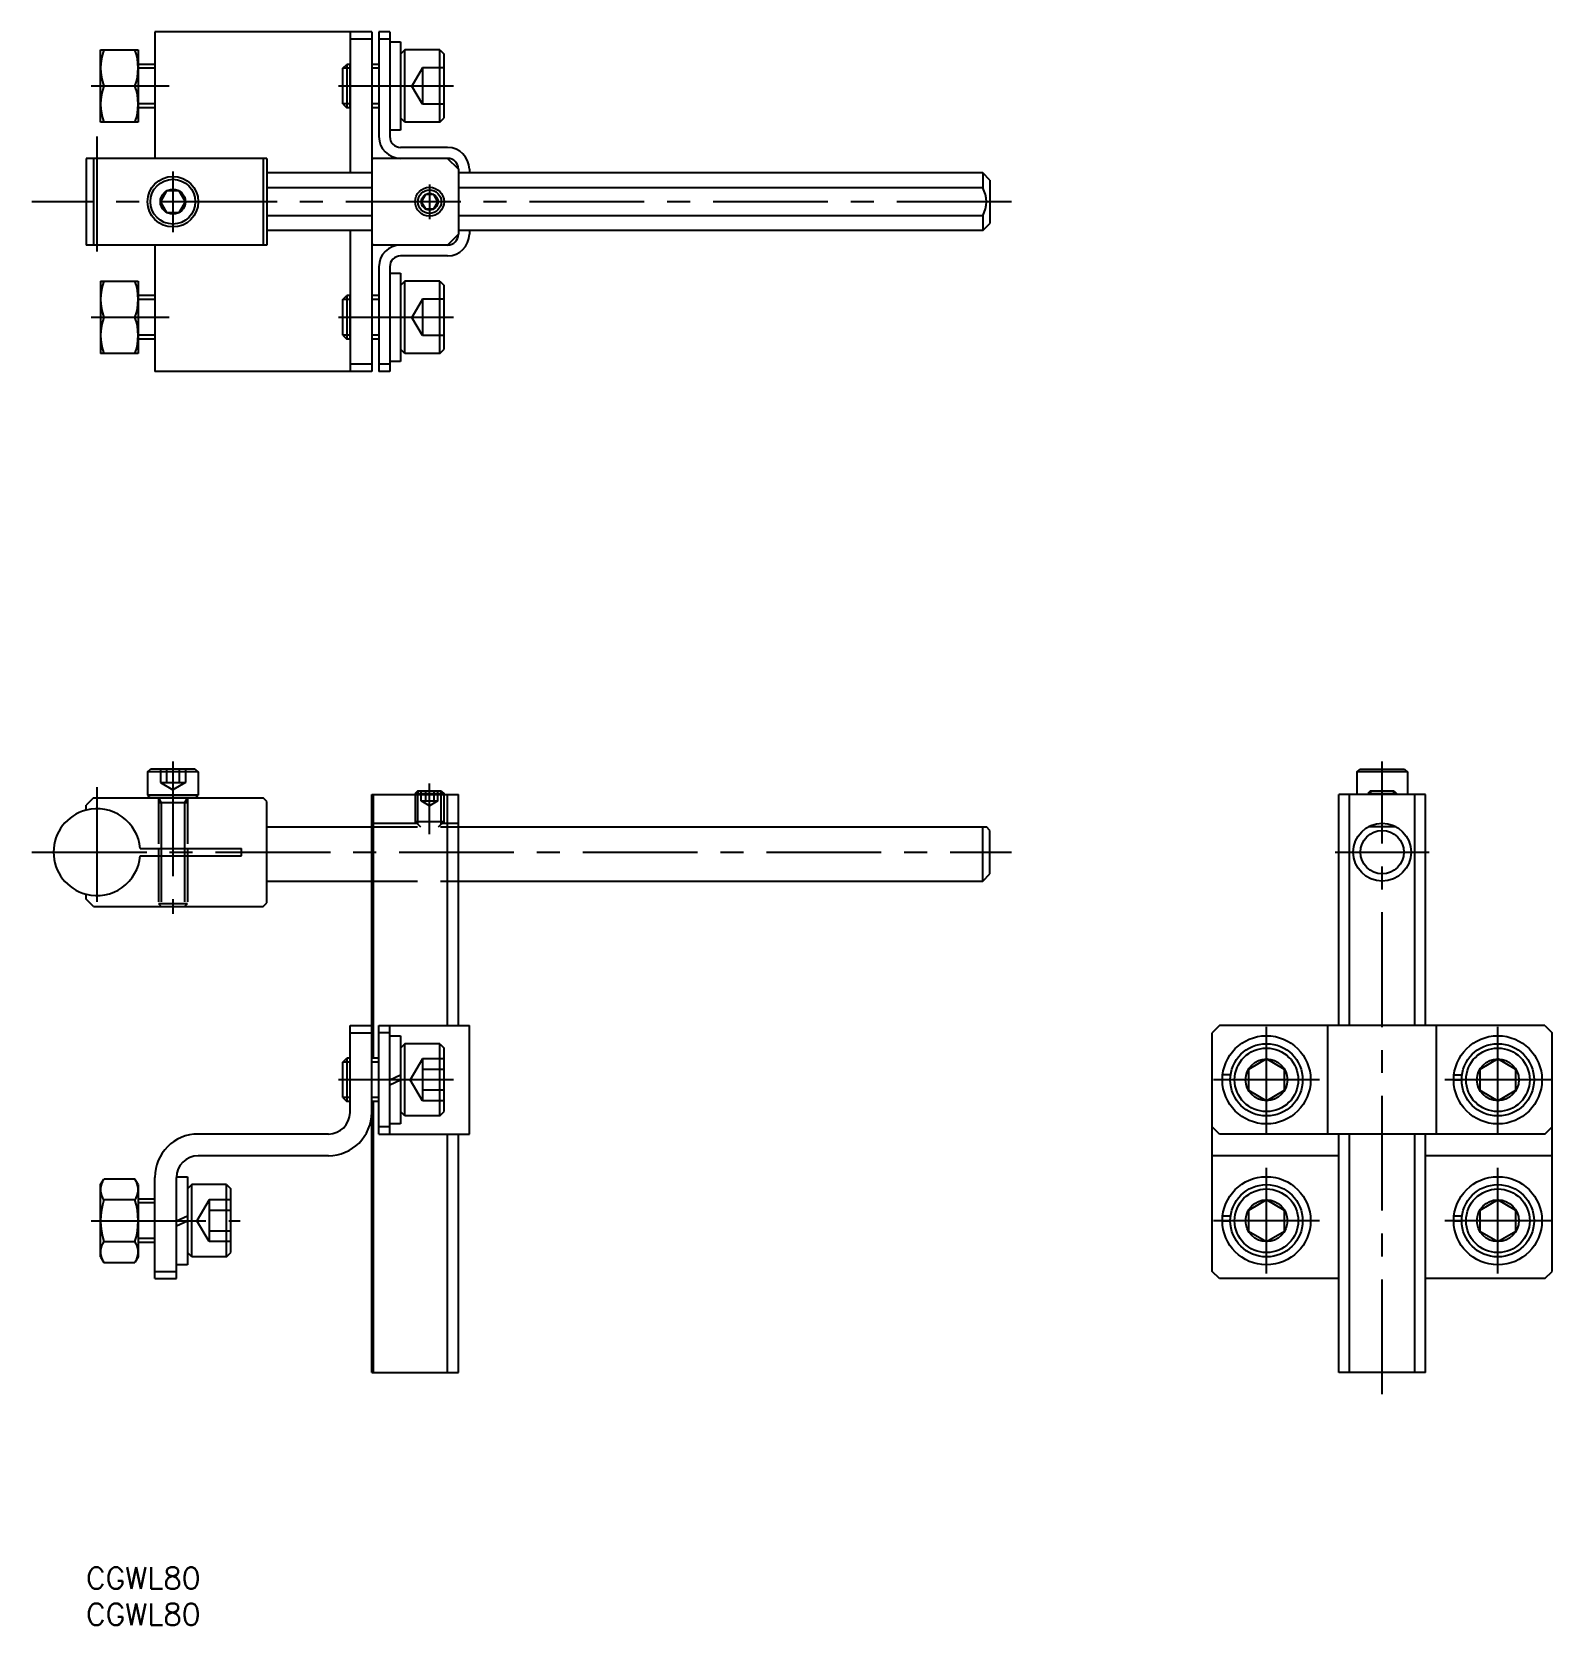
# Model space of a CAD drawing. Extents: x -8 to 203, y -8 to 212.
import ezdxf

# ---------------------------------------------------------------- set-up
doc = ezdxf.new("R2010")
doc.units = 0
doc.header["$LTSCALE"] = 0.5
for name, pattern in [('CENTER', [50.8, 31.75, -6.35, 6.35, -6.35]), ('DASHED', [19.05, 12.7, -6.35]), ('PHANTOM', [63.5, 31.75, -6.35, 6.35, -6.35, 6.35, -6.35])]:
    doc.linetypes.add(name, pattern=pattern)
doc.layers.get('0').update_dxf_attribs({"linetype": 'CONTINUOUS'})
doc.layers.add('CENTER', color=1, linetype='CENTER')
doc.styles.get("Standard").update_dxf_attribs({"font": 'txt.shx', "height": 3, "bigfont": 'bigfont.shx'})

# ---------------------------------------------------------------- blocks, each defined once
blk = doc.blocks.new('*U74')
at = {"color": 7, "linetype": 'CONTINUOUS'}
blk.add_text('CGWL80', height=3, dxfattribs=at).set_placement((0, -3))
blk = doc.blocks.new('*U75')
at = {"color": 7, "linetype": 'CONTINUOUS'}
blk.add_text('CGWL80', height=3, dxfattribs=at).set_placement((0, -8))

msp = doc.modelspace()

# ---------------------------------------------------------------- linework, layer by layer
at = {"color": 7, "linetype": 'CONTINUOUS'}
for p, q in [((39.5, 212.45), (9.5, 212.45)), ((9.5, 212.45), (9.5, 194.95)), ((36.5, 212.45), (36.5, 192.95)), ((39.5, 212.45), (39.5, 165.45)), ((42, 212.45), (40.5, 212.45)), ((40.5, 212.45), (40.5, 197.95)), ((42, 212.45), (42, 197.95)), ((2, 199.95), (2, 209.95)), ((2, 209.95), (7.2, 209.95)), ((7.2, 209.95), (7.2, 199.95)), ((39.5, 211.45), (36.5, 211.45)), ((42, 211.45), (40.5, 211.45)), ((42, 211.05), (43.5, 211.05)), ((43.5, 211.05), (43.5, 198.85)), ((44.1, 209.95), (43.5, 209.35)), ((44.1, 199.95), (44.1, 209.95)), ((48.9, 209.95), (44.1, 209.95)), ((48.9, 199.95), (48.9, 209.95)), ((48.9, 209.95), (49.5, 209.35)), ((9.5, 207.95), (7.2, 207.95)), ((35.5, 207.41), (36.04, 207.95)), ((35.5, 202.49), (35.5, 207.41)), ((36.04, 207.95), (36.04, 201.95)), ((36.5, 207.95), (36.04, 207.95)), ((36.5, 201.95), (36.5, 207.95)), ((40.5, 207.95), (39.5, 207.95)), ((49.5, 200.55), (49.5, 209.35)), ((6.75, 204.95), (2.45, 204.95)), ((9.5, 201.95), (7.2, 201.95)), ((35.5, 202.49), (36.04, 201.95)), ((36.5, 201.95), (36.04, 201.95)), ((40.5, 201.95), (39.5, 201.95)), ((7.2, 199.95), (2, 199.95)), ((43.5, 198.85), (42, 198.85)), ((44.1, 199.95), (43.5, 200.55)), ((48.9, 199.95), (44.1, 199.95)), ((48.9, 199.95), (49.5, 200.55)), ((50, 196.45), (43.5, 196.45)), ((25, 194.95), (0, 194.95)), ((0, 194.95), (0, 182.95)), ((1, 194.95), (1, 182.95)), ((24.5, 194.95), (24.5, 182.95)), ((25, 194.95), (25, 182.95)), ((39.5, 194.75), (39.7, 194.95)), ((50, 194.95), (39.7, 194.95)), ((51.5, 193.45), (50, 194.95)), ((39.5, 192.95), (25, 192.95)), ((51.5, 193.45), (51.5, 184.48)), ((124, 192.95), (51.5, 192.95)), ((53, 193.45), (53, 192.95)), ((125, 191.95), (124, 192.95)), ((124, 192.95), (124, 190.89)), ((125, 191.95), (125, 185.95)), ((11.13, 190.45), (10.27, 188.95)), ((12.87, 190.45), (11.13, 190.45)), ((13.73, 188.95), (12.87, 190.45)), ((39.5, 190.89), (25, 190.89)), ((46.92, 189.95), (46.35, 188.95)), ((48.08, 189.95), (46.92, 189.95)), ((48.65, 188.95), (48.08, 189.95)), ((124, 190.89), (51.5, 190.89)), ((10.27, 188.95), (11.13, 187.45)), ((11.13, 187.45), (12.87, 187.45)), ((12.87, 187.45), (13.73, 188.95)), ((46.35, 188.95), (46.92, 187.95)), ((46.92, 187.95), (48.08, 187.95)), ((48.08, 187.95), (48.65, 188.95)), ((39.5, 187.01), (25, 187.01)), ((124, 187.01), (51.5, 187.01)), ((124, 187.01), (124, 184.95)), ((124, 184.95), (125, 185.95)), ((39.5, 184.95), (25, 184.95)), ((36.5, 184.95), (36.5, 165.45)), ((39.7, 182.95), (39.5, 183.15)), ((49.97, 182.95), (51.5, 184.48)), ((51.5, 184.95), (51.5, 184.45)), ((124, 184.95), (51.5, 184.95)), ((53, 184.95), (53, 184.45)), ((25, 182.95), (0, 182.95)), ((9.5, 182.95), (9.5, 165.45)), ((50, 182.95), (39.7, 182.95)), ((50, 181.45), (43.5, 181.45)), ((40.5, 179.95), (40.5, 165.45)), ((42, 179.95), (42, 165.45)), ((42, 179.05), (43.5, 179.05)), ((43.5, 179.05), (43.5, 166.85)), ((2, 177.95), (2, 167.95)), ((2, 177.95), (7.2, 177.95)), ((7.2, 177.95), (7.2, 167.95)), ((44.1, 177.95), (43.5, 177.35)), ((44.1, 167.95), (44.1, 177.95)), ((48.9, 177.95), (44.1, 177.95)), ((48.9, 167.95), (48.9, 177.95)), ((48.9, 177.95), (49.5, 177.35)), ((49.5, 168.55), (49.5, 177.35)), ((9.5, 175.95), (7.2, 175.95)), ((35.5, 175.41), (36.04, 175.95)), ((35.5, 170.49), (35.5, 175.41)), ((36.04, 175.95), (36.04, 169.95)), ((36.5, 175.95), (36.04, 175.95)), ((36.5, 169.95), (36.5, 175.95)), ((40.5, 175.95), (39.5, 175.95)), ((6.75, 172.95), (2.45, 172.95)), ((9.5, 169.95), (7.2, 169.95)), ((35.5, 170.49), (36.04, 169.95)), ((36.5, 169.95), (36.04, 169.95)), ((40.5, 169.95), (39.5, 169.95)), ((7.2, 167.95), (2, 167.95)), ((44.1, 167.95), (43.5, 168.55)), ((48.9, 167.95), (44.1, 167.95)), ((48.9, 167.95), (49.5, 168.55)), ((39.5, 165.45), (9.5, 165.45)), ((39.5, 166.45), (36.5, 166.45)), ((42, 166.45), (40.5, 166.45)), ((42, 165.45), (40.5, 165.45)), ((43.5, 166.85), (42, 166.85)), ((8.5, 110.05), (8.9, 110.45)), ((15.1, 110.45), (8.9, 110.45)), ((15.1, 110.45), (15.5, 110.05)), ((175.74, 110.05), (176.14, 110.45)), ((176.14, 110.45), (182.34, 110.45)), ((182.34, 110.45), (182.74, 110.05)), ((15.5, 110.05), (8.5, 110.05)), ((8.5, 110.05), (8.5, 106.85)), ((15.5, 110.05), (15.5, 106.85)), ((182.74, 110.05), (175.74, 110.05)), ((175.74, 110.05), (175.74, 106.95)), ((182.74, 110.05), (182.74, 106.95)), ((1, 106.45), (0, 105.45)), ((1, 106.45), (24.5, 106.45)), ((15.5, 106.85), (8.5, 106.85)), ((8.5, 106.85), (8.9, 106.45)), ((15.5, 106.45), (8.5, 106.45)), ((15.1, 106.45), (15.5, 106.85)), ((25, 105.95), (24.5, 106.45)), ((25, 91.95), (25, 105.95)), ((39.5, 106.95), (51.5, 106.95)), ((39.5, 26.95), (39.5, 106.95)), ((39.7, 106.95), (39.7, 70.45)), ((45.88, 107.45), (45.5, 107.07)), ((45.5, 107.07), (49.5, 107.07)), ((45.5, 106.95), (45.5, 107.07)), ((45.88, 107.45), (49.12, 107.45)), ((49.12, 107.45), (49.5, 107.07)), ((49.5, 106.95), (49.5, 107.07)), ((50, 74.95), (50, 106.95)), ((51.5, 74.95), (51.5, 106.95)), ((185.24, 106.95), (173.24, 106.95)), ((173.24, 74.95), (173.24, 106.95)), ((174.74, 74.95), (174.74, 106.95)), ((177.62, 107.45), (177.24, 107.07)), ((177.24, 107.07), (181.24, 107.07)), ((177.24, 106.95), (177.24, 107.07)), ((177.62, 107.45), (180.86, 107.45)), ((180.86, 107.45), (181.24, 107.07)), ((181.24, 106.95), (181.24, 107.07)), ((183.74, 74.95), (183.74, 106.95)), ((185.24, 74.95), (185.24, 106.95)), ((0, 104.76), (0, 105.45)), ((25, 102.45), (39.5, 102.45)), ((51.5, 102.45), (124.5, 102.45)), ((124, 94.95), (124, 102.45)), ((125, 101.95), (124.5, 102.45)), ((125, 95.95), (125, 101.95)), ((181.18, 102.45), (177.31, 102.45)), ((177.77, 102.67), (177.99, 102.45)), ((180.49, 102.45), (177.99, 102.45)), ((180.71, 102.67), (180.49, 102.45)), ((7.48, 99.45), (21.5, 99.45)), ((10, 99.45), (10, 98.45)), ((14, 99.45), (14, 98.45)), ((21.5, 98.45), (21.5, 99.45)), ((7.48, 98.45), (21.5, 98.45)), ((25, 94.95), (39.5, 94.95)), ((51.5, 94.95), (124, 94.95)), ((124, 94.95), (125, 95.95)), ((0, 92.45), (0, 93.14)), ((1, 91.45), (0, 92.45)), ((1, 91.45), (24.5, 91.45)), ((24.5, 91.45), (25, 91.95)), ((36.5, 74.95), (39.5, 74.95)), ((36.5, 62.95), (36.5, 74.95)), ((36.5, 73.95), (39.5, 73.95)), ((40.5, 74.95), (53, 74.95)), ((40.5, 59.95), (40.5, 74.95)), ((42, 73.95), (40.5, 73.95)), ((42, 59.95), (42, 74.95)), ((42, 73.55), (43.5, 73.55)), ((43.5, 73.55), (43.5, 61.35)), ((53, 59.95), (53, 74.95)), ((156.74, 74.95), (155.74, 73.95)), ((155.74, 60.95), (155.74, 73.95)), ((201.74, 74.95), (156.74, 74.95)), ((171.74, 59.95), (171.74, 74.95)), ((186.74, 59.95), (186.74, 74.95)), ((201.74, 74.95), (202.74, 73.95)), ((202.74, 60.95), (202.74, 73.95)), ((44.1, 72.45), (43.5, 71.85)), ((44.1, 62.45), (44.1, 72.45)), ((48.9, 72.45), (44.1, 72.45)), ((48.9, 62.45), (48.9, 72.45)), ((48.9, 72.45), (49.5, 71.85)), ((49.5, 63.05), (49.5, 71.85)), ((35.5, 69.91), (36.04, 70.45)), ((35.5, 64.99), (35.5, 69.91)), ((36.04, 70.45), (36.04, 64.45)), ((36.5, 70.45), (36.04, 70.45)), ((40.5, 70.45), (39.5, 70.45)), ((163.24, 70.34), (160.74, 68.89)), ((160.74, 68.89), (160.74, 66.01)), ((165.74, 68.89), (163.24, 70.34)), ((165.74, 66.01), (165.74, 68.89)), ((195.24, 70.34), (192.74, 68.89)), ((192.74, 68.89), (192.74, 66.01)), ((197.74, 68.89), (195.24, 70.34)), ((197.74, 66.01), (197.74, 68.89)), ((42, 67.45), (43.5, 68.15)), ((42, 66.75), (43.5, 67.45)), ((158.24, 67.45), (157.14, 67.45)), ((158.29, 68.15), (157.18, 68.15)), ((189.14, 67.45), (190.24, 67.45)), ((189.18, 68.15), (190.29, 68.15)), ((35.5, 64.99), (36.04, 64.45)), ((36.5, 64.45), (36.04, 64.45)), ((39.5, 62.95), (39.5, 64.45)), ((40.5, 64.45), (39.5, 64.45)), ((39.7, 64.45), (39.7, 26.95)), ((160.74, 66.01), (163.24, 64.56)), ((163.24, 64.56), (165.74, 66.01)), ((192.74, 66.01), (195.24, 64.56)), ((195.24, 64.56), (197.74, 66.01)), ((44.1, 62.45), (43.5, 63.05)), ((48.9, 62.45), (44.1, 62.45)), ((48.9, 62.45), (49.5, 63.05)), ((33.5, 59.95), (15.5, 59.95)), ((42, 60.95), (40.5, 60.95)), ((40.5, 59.95), (53, 59.95)), ((43.5, 61.35), (42, 61.35)), ((50, 26.95), (50, 59.95)), ((51.5, 26.95), (51.5, 59.95)), ((156.74, 59.95), (155.74, 60.95)), ((155.74, 40.95), (155.74, 60.95)), ((201.74, 59.95), (156.74, 59.95)), ((173.24, 26.95), (173.24, 59.95)), ((174.74, 26.95), (174.74, 59.95)), ((183.74, 26.95), (183.74, 59.95)), ((185.24, 26.95), (185.24, 59.95)), ((201.74, 59.95), (202.74, 60.95)), ((202.74, 40.95), (202.74, 60.95)), ((33.5, 56.95), (15.5, 56.95)), ((173.24, 56.95), (155.74, 56.95)), ((202.74, 56.95), (185.24, 56.95)), ((2, 52.95), (2.45, 53.72)), ((2, 42.95), (2, 52.95)), ((6.75, 53.72), (2.45, 53.72)), ((7.2, 52.95), (6.75, 53.72)), ((7.2, 52.95), (7.2, 42.95)), ((9.5, 39.95), (9.5, 53.95)), ((12.5, 54.05), (14, 54.05)), ((12.5, 39.95), (12.5, 53.95)), ((14, 54.05), (14, 41.85)), ((14.6, 52.95), (14, 52.35)), ((14.6, 42.95), (14.6, 52.95)), ((19.4, 52.95), (14.6, 52.95)), ((19.4, 42.95), (19.4, 52.95)), ((19.4, 52.95), (20, 52.35)), ((6.75, 50.84), (2.45, 50.84)), ((9.5, 50.95), (7.2, 50.95)), ((20, 43.55), (20, 52.35)), ((163.24, 50.84), (160.74, 49.39)), ((165.74, 49.39), (163.24, 50.84)), ((195.24, 50.84), (192.74, 49.39)), ((197.74, 49.39), (195.24, 50.84)), ((12.5, 47.95), (14, 48.65)), ((157.18, 48.65), (158.29, 48.65)), ((160.74, 49.39), (160.74, 46.51)), ((165.74, 46.51), (165.74, 49.39)), ((189.18, 48.65), (190.29, 48.65)), ((192.74, 49.39), (192.74, 46.51)), ((197.74, 46.51), (197.74, 49.39)), ((12.5, 47.25), (14, 47.95)), ((157.14, 47.95), (158.24, 47.95)), ((160.74, 46.51), (163.24, 45.06)), ((163.24, 45.06), (165.74, 46.51)), ((189.14, 47.95), (190.24, 47.95)), ((192.74, 46.51), (195.24, 45.06)), ((195.24, 45.06), (197.74, 46.51)), ((2.45, 45.06), (6.75, 45.06)), ((9.5, 44.95), (7.2, 44.95)), ((2, 42.95), (2.45, 42.18)), ((2.45, 42.18), (6.75, 42.18)), ((7.2, 42.95), (6.75, 42.18)), ((14.6, 42.95), (14, 43.55)), ((19.4, 42.95), (14.6, 42.95)), ((19.4, 42.95), (20, 43.55)), ((9.5, 40.95), (12.5, 40.95)), ((9.5, 39.95), (12.5, 39.95)), ((14, 41.85), (12.5, 41.85)), ((156.74, 39.95), (155.74, 40.95)), ((173.24, 39.95), (156.74, 39.95)), ((201.74, 39.95), (185.24, 39.95)), ((201.74, 39.95), (202.74, 40.95)), ((39.5, 26.95), (51.5, 26.95)), ((185.24, 26.95), (173.24, 26.95))]:
    msp.add_line(p, q, dxfattribs=at)
at = {"color": 3, "linetype": 'CONTINUOUS'}
for p, q in [((9.5, 207.41), (7.2, 207.41)), ((36.5, 207.41), (35.5, 207.41)), ((40.5, 207.41), (39.5, 207.41)), ((9.5, 202.49), (7.2, 202.49)), ((36.5, 202.49), (35.5, 202.49)), ((40.5, 202.49), (39.5, 202.49)), ((9.5, 175.41), (7.2, 175.41)), ((36.5, 175.41), (35.5, 175.41)), ((40.5, 175.41), (39.5, 175.41)), ((9.5, 170.49), (7.2, 170.49)), ((36.5, 170.49), (35.5, 170.49)), ((40.5, 170.49), (39.5, 170.49)), ((45.88, 107.45), (45.88, 106.95)), ((49.12, 106.95), (49.12, 107.45)), ((177.62, 107.45), (177.62, 106.95)), ((180.86, 106.95), (180.86, 107.45)), ((10.38, 99.45), (10.38, 98.45)), ((13.62, 99.45), (13.62, 98.45)), ((36.5, 69.91), (35.5, 69.91)), ((40.5, 69.91), (39.5, 69.91)), ((36.5, 64.99), (35.5, 64.99)), ((40.5, 64.99), (39.5, 64.99)), ((9.5, 50.41), (7.2, 50.41)), ((9.5, 45.49), (7.2, 45.49))]:
    msp.add_line(p, q, dxfattribs=at)
at = {"color": 3, "linetype": 'DASHED'}
for p, q in [((46.5, 207.45), (45.06, 204.95)), ((49.5, 207.45), (46.5, 207.45)), ((46.5, 207.45), (46.5, 202.45)), ((46.5, 202.45), (45.06, 204.95)), ((49.5, 204.95), (46.5, 204.95)), ((49.5, 202.45), (46.5, 202.45)), ((46.5, 175.45), (45.06, 172.95)), ((49.5, 175.45), (46.5, 175.45)), ((46.5, 175.45), (46.5, 170.45)), ((46.5, 170.45), (45.06, 172.95)), ((49.5, 172.95), (46.5, 172.95)), ((49.5, 170.45), (46.5, 170.45)), ((10.27, 110.45), (10.27, 108.58)), ((11.13, 110.45), (11.13, 108.58)), ((12.87, 110.45), (12.87, 108.58)), ((13.73, 110.45), (13.73, 108.58)), ((10.27, 108.58), (12, 107.58)), ((10.27, 108.58), (13.73, 108.58)), ((13.73, 108.58), (12, 107.58)), ((10, 106.45), (10.38, 105.79)), ((10, 106.45), (10, 99.45)), ((14, 106.45), (13.62, 105.79)), ((14, 106.45), (14, 99.45)), ((45.5, 106.95), (45.5, 102.95)), ((45.88, 102.82), (45.88, 106.95)), ((46.35, 106.04), (46.35, 107.45)), ((46.35, 106.04), (48.65, 106.04)), ((47.5, 105.37), (46.35, 106.04)), ((46.92, 107.45), (46.92, 106.04)), ((48.65, 106.04), (47.5, 105.37)), ((48.08, 107.45), (48.08, 106.04)), ((48.65, 106.04), (48.65, 107.45)), ((49.12, 102.82), (49.12, 106.95)), ((49.5, 102.95), (49.5, 106.95)), ((14, 105.79), (10, 105.79)), ((10.38, 105.79), (10.38, 99.45)), ((13.62, 105.79), (13.62, 99.45)), ((39.5, 102.95), (51.5, 102.95)), ((39.5, 102.45), (51.5, 102.45)), ((45.5, 103.2), (46.25, 102.45)), ((45.5, 103.2), (49.5, 103.2)), ((48.75, 102.45), (49.5, 103.2)), ((10, 98.45), (10, 91.45)), ((10.38, 98.45), (10.38, 91.45)), ((13.62, 98.45), (13.62, 91.45)), ((14, 98.45), (14, 91.45)), ((39.5, 94.95), (51.5, 94.95)), ((10, 91.83), (14, 91.83)), ((10, 91.83), (10.38, 91.45)), ((13.62, 91.45), (14, 91.83)), ((46.5, 70.34), (44.83, 67.45)), ((49.5, 70.34), (46.5, 70.34)), ((46.5, 70.34), (46.5, 64.56)), ((49.5, 68.89), (46.5, 68.89)), ((46.5, 64.56), (44.83, 67.45)), ((49.5, 66.01), (46.5, 66.01)), ((49.5, 64.56), (46.5, 64.56)), ((17, 50.84), (15.33, 47.95)), ((20, 50.84), (17, 50.84)), ((17, 50.84), (17, 45.06)), ((20, 49.39), (17, 49.39)), ((17, 45.06), (15.33, 47.95)), ((20, 46.51), (17, 46.51)), ((20, 45.06), (17, 45.06))]:
    msp.add_line(p, q, dxfattribs=at)
at = {"color": 7, "linetype": 'CONTINUOUS'}
for centre, radius in [((12, 188.95), 3.5), ((12, 188.95), 3.1), ((12, 188.95), 1.73), ((47.5, 188.95), 2), ((47.5, 188.95), 1.15), ((179.24, 98.95), 4), ((179.24, 98.95), 3), ((163.24, 67.45), 6.1), ((195.24, 67.45), 6.1), ((163.24, 67.45), 5), ((163.24, 67.45), 4.4), ((195.24, 67.45), 5), ((195.24, 67.45), 4.4), ((163.24, 67.45), 2.89), ((195.24, 67.45), 2.89), ((163.24, 47.95), 6.1), ((163.24, 47.95), 5), ((195.24, 47.95), 6.1), ((195.24, 47.95), 5), ((163.24, 47.95), 4.4), ((163.24, 47.95), 2.89), ((195.24, 47.95), 4.4), ((195.24, 47.95), 2.89)]:
    msp.add_circle(centre, radius, dxfattribs=at)
at = {"color": 3, "linetype": 'CONTINUOUS'}
msp.add_circle((47.5, 188.95), 1.62, dxfattribs=at)
at = {"color": 7, "linetype": 'CONTINUOUS'}
for centre, radius, start, end in [((9.22, 207.45), 7.22, 159.7438, 200.2562), ((-0.02, 207.45), 7.22, 339.7438, 20.2562), ((9.22, 202.45), 7.22, 159.7438, 200.2562), ((-0.02, 202.45), 7.22, 339.7438, 20.2562), ((43.5, 197.95), 3, 180, 270), ((43.5, 197.95), 1.5, 180, 270), ((50, 193.45), 3, 0, 90), ((50, 193.45), 1.5, 0, 90), ((120.5, 188.95), 4, 331.045, 28.955), ((50, 184.45), 3, 270, 0), ((50, 184.45), 1.5, 270, 0), ((43.5, 179.95), 3, 90, 180), ((43.5, 179.95), 1.5, 90, 180), ((9.22, 175.45), 7.22, 159.7438, 200.2562), ((-0.02, 175.45), 7.22, 339.7438, 20.2562), ((9.22, 170.45), 7.22, 159.7438, 200.2562), ((-0.02, 170.45), 7.22, 339.7438, 20.2562), ((1.5, 98.95), 6, 4.7802, 104.4775), ((1.5, 98.95), 6, 255.5225, 355.2198), ((33.5, 62.95), 6, 270, 0), ((33.5, 62.95), 3, 270, 0), ((15.5, 53.95), 6, 90, 180), ((15.5, 53.95), 3, 90, 180), ((4.56, 52.28), 2.56, 154.3842, 214.3842), ((4.64, 52.28), 2.56, 325.6158, 25.6158), ((11.55, 47.95), 9.55, 162.412, 197.588), ((-2.35, 47.95), 9.55, 342.412, 17.588), ((4.56, 43.62), 2.56, 145.6158, 205.6158), ((4.64, 43.62), 2.56, 334.3842, 34.3842)]:
    msp.add_arc(centre, radius, start, end, dxfattribs=at)
at = {"color": 3, "linetype": 'PHANTOM'}
msp.add_arc((1.5, 98.95), 6, 104.4775, 255.5225, dxfattribs=at)
at = {"layer": 'CENTER', "color": 1, "linetype": 'CENTER'}
for p, q in [((11.5, 204.95), (0.7, 204.95)), ((50.8, 204.95), (34.2, 204.95)), ((1.5, 197.95), (1.5, 179.95)), ((12, 193.15), (12, 184.75)), ((47.5, 191.35), (47.5, 186.55)), ((128, 188.95), (-7.5, 188.95)), ((11.5, 172.95), (0.7, 172.95)), ((50.8, 172.95), (34.2, 172.95)), ((12, 111.49), (12, 90.41)), ((179.24, 23.95), (179.24, 111.49)), ((47.5, 101.45), (47.5, 108.45)), ((1.5, 107.95), (1.5, 89.95)), ((-7.5, 98.95), (128, 98.95)), ((172.74, 98.95), (185.74, 98.95)), ((163.24, 60.13), (163.24, 74.77)), ((195.24, 60.13), (195.24, 74.77)), ((50.8, 67.45), (34.2, 67.45)), ((170.56, 67.45), (155.92, 67.45)), ((202.56, 67.45), (187.92, 67.45)), ((163.24, 40.63), (163.24, 55.27)), ((195.24, 40.63), (195.24, 55.27)), ((0.7, 47.95), (21.3, 47.95)), ((170.56, 47.95), (155.92, 47.95)), ((202.56, 47.95), (187.92, 47.95))]:
    msp.add_line(p, q, dxfattribs=at)

# ---------------------------------------------------------------- block references
at = {"color": 7, "linetype": 'CONTINUOUS'}
for name in ['*U74', '*U75']:
    msp.add_blockref(name, (0, 0), dxfattribs=at)

doc.saveas('drawing.dxf')
